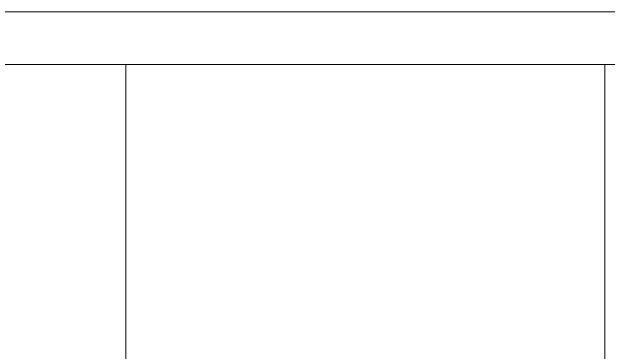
# Model space of a CAD drawing. Header units: metres. Extents: x -18.34 to -13.25, y -25.49 to -16.26.
# Drawn here: x -15.6602 to -15.2867, y -21.5815 to -21.3684 of the extents above; entities that cross this region are included whole.
import ezdxf

# ---------------------------------------------------------------- set-up
doc = ezdxf.new("R2010")
doc.units = ezdxf.units.M
for name, color, linetype, lineweight in [('Padrão de superfície', 7, 'Continuous', 5), ('Quadro estrutural', 7, 'Continuous', 5), ('Telhados', 7, 'Continuous', 5)]:
    doc.layers.add(name, color=color, linetype=linetype, lineweight=lineweight)

# ---------------------------------------------------------------- blocks, each defined once
blk = doc.blocks.new('Tram - Tram-V4303-Pavimento 02 - Executivo')
at = {"layer": 'Quadro estrutural'}
blk.add_line((0, 0.05), (2.5, 0.05), dxfattribs=at)

msp = doc.modelspace()

# ---------------------------------------------------------------- hatches: boundary and pattern name
at = {"layer": 'Padrão de superfície'}
h = msp.add_hatch(dxfattribs=at)
h.set_pattern_fill('FP_1', color=251, style=0, pattern_type=2)
h.set_pattern_definition([(90, (0.011, -1.833), (-0.3, 2e-17), [])])
h.paths.add_polyline_path([(-16.97066, -24.60124), (-15.065, -24.60124), (-15.065, -23.73124), (-14.265, -23.73124), (-14.265, -24.60124), (-14.115, -24.60124), (-14.115, -21.40124), (-18.235, -21.40124), (-18.235, -24.60124)])

# ---------------------------------------------------------------- linework, layer by layer
at = {"layer": 'Telhados'}
msp.add_line((-18.235, -21.40124), (-14.115, -21.40124), dxfattribs=at)

# ---------------------------------------------------------------- block references
at = {"layer": 'Quadro estrutural'}
msp.add_blockref('Tram - Tram-V4303-Pavimento 02 - Executivo', (-16.59, -21.41839), dxfattribs=at)

doc.saveas('drawing.dxf')
